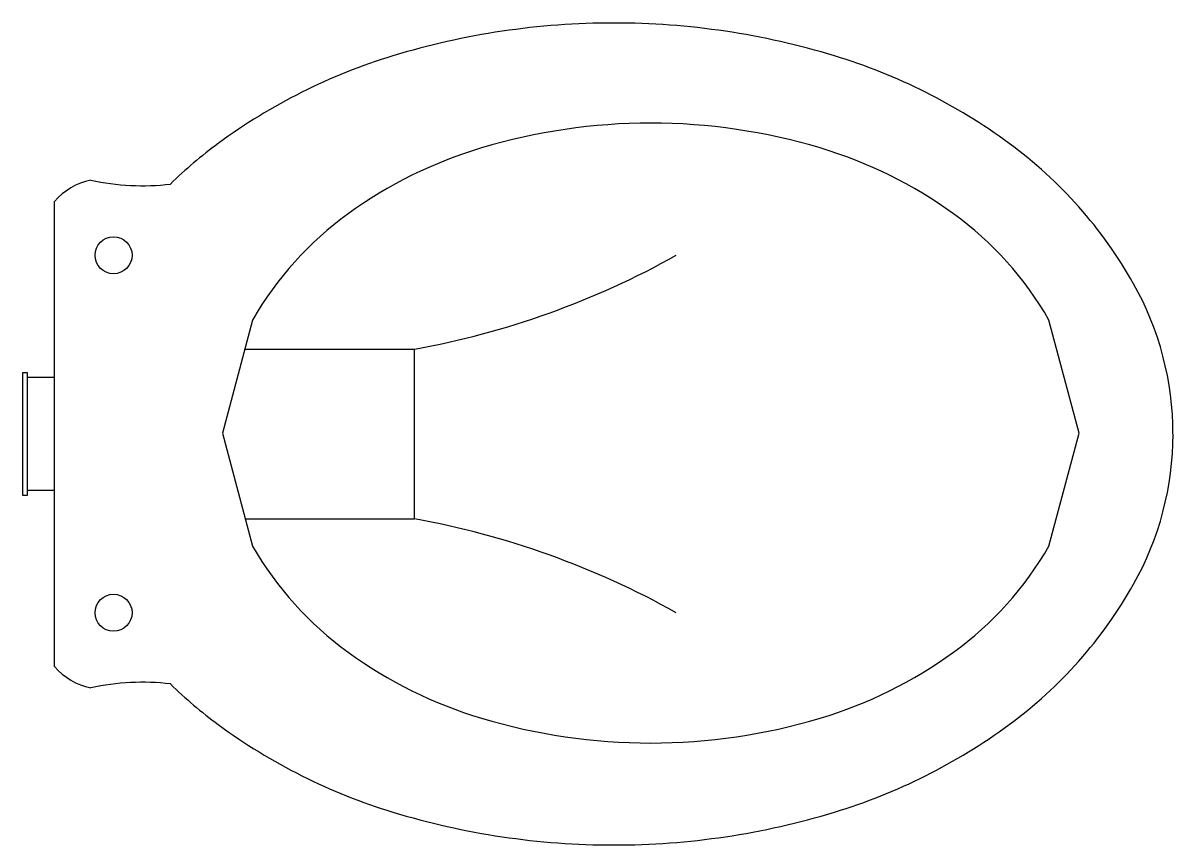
# Model space of a CAD drawing. Header units: metres. Extents: x -0.002 to 0.502, y -0.18 to 0.18.
import ezdxf

# ---------------------------------------------------------------- set-up
doc = ezdxf.new("R2010")
doc.units = ezdxf.units.M

msp = doc.modelspace()

# ---------------------------------------------------------------- linework, layer by layer
for p, q in [((0.01198405638697864, -0.1017994274254477), (0.01198405638697864, 0.1017994274254477)), ((0.09879457898611577, 0.049915137206483), (0.08562834309660161, 0.0004106893843243142)), ((0.4608156885067842, 0.0004106893843243142), (0.4476494526172701, 0.049915137206483)), ((0.09540915989262544, 0.0371861154665396), (0.1696793219782933, 0.0371861154665396)), ((0.1696793219782933, -0.0371861154665396), (0.1696793219782933, 0.0371861154665396)), ((-0.001802701959945807, 0), (-0.001802701959945807, 0.02691062876709793)), ((-0.001802701959945807, 0.02691062876709793), (0, 0.02691062876709793)), ((0, 0.02691062876709793), (0, 0)), ((0.01216823822952051, 0.02474736840932223), (0, 0.02474736840932223)), ((-0.001802701959945807, -0.02691062876709793), (-0.001802701959945807, 0)), ((0, 0), (0, -0.02691062876709793)), ((0.08562834309660161, 0.0004106893843243142), (0.09879457898611577, -0.04909375843783437)), ((0.4476494526172701, -0.04909375843783437), (0.4608156885067842, 0.0004106893843243142)), ((0.01216823822952051, -0.02474736840932223), (0, -0.02474736840932223)), ((0, -0.02691062876709793), (-0.001802701959945807, -0.02691062876709793)), ((0.09562761433656419, -0.0371861154665396), (0.1696793219782933, -0.0371861154665396))]:
    msp.add_line(p, q)
for centre in [(0.03785674115849247, 0.07828806226430629), (0.03785674115849247, -0.07828806226430629)]:
    msp.add_circle(centre, 0.008112226341664544)
for centre, radius, start, end in [((0.2569840563870116, -0.1523585545189974), 0.332358554519003, 90.00000000000487, 106.9260627180728), ((0.2569840563869548, -0.1523585545189974), 0.3323585545190042, 73.07393728192719, 89.99999999999511), ((0.2342102683339249, -0.0775235930960605), 0.2541350486306835, 106.9260627180594, 126.3044971225655), ((0.2797578444400415, -0.0775235930960605), 0.2541350486306873, 53.69550287743449, 73.0739372819406), ((0.2732220158017356, -0.1222051175977015), 0.2583641817729472, 90.00000000001303, 106.6854335738637), ((0.2732220158016219, -0.1222051175977867), 0.2583641817730293, 73.31456642613469, 89.99999999998697), ((0.1993583848837943, -0.03008630728862727), 0.1952712238755958, 126.3044971226166, 134.381892382237), ((0.3146097278902573, -0.03008630728871253), 0.1952712238756148, 29.41389871268239, 53.69550287741821), ((0.255162575078856, -0.06195421889125896), 0.1954649433502273, 106.6854335738432, 125.8906202453309), ((0.2912814565245583, -0.06195421889125896), 0.1954649433502173, 54.10937975467591, 73.3145664261651), ((0.03365749178311717, 0.08328538968567045), 0.0285045153493352, 101.5707533238374, 139.4951468593516), ((0.05039108845201667, 0.211216182810972), 0.1024946672793481, 257.3470369359623, 276.941610512939), ((0.2275377347202152, -0.0237788428047736), 0.1483428557035159, 125.8906202453323, 150.2127096098865), ((0.3189062968831706, -0.0237788428047736), 0.1483428557035157, 29.78729039011348, 54.10937975466775), ((0.1041008934724061, 0.4007703315513709), 0.3694509608477473, 280.2243147532133, 299.2062397752209), ((0.3679740495133785, 2.842170943040401e-14), 0.1340100068735983, 359.9999999999886, 29.41389871266926), ((0.3679740495133785, -2.842170943040401e-14), 0.1340100068736092, 330.5861012873307, 1.139910797836525e-11), ((0.1041008934724061, -0.4007703315513709), 0.3694509608477473, 60.79376022477918, 79.77568524678676), ((0.2275377347202152, 0.02460022157342223), 0.1483428557035157, 209.7872903901135, 234.1093797546677), ((0.3189062968831706, 0.02460022157342223), 0.1483428557035159, 305.8906202453322, 330.2127096098865), ((0.3146097278902573, 0.03008630728871253), 0.1952712238756174, 306.3044971225818, 330.5861012873175), ((0.255162575078856, 0.06277559765990759), 0.195464943350234, 234.109379754669, 253.3145664261569), ((0.2912814565245583, 0.06277559765990759), 0.1954649433502191, 286.6854335738349, 305.8906202453227), ((0.03365749178311717, -0.08328538968567045), 0.0285045153493384, 220.5048531406484, 258.4292466761626), ((0.05039108845201667, -0.211216182810972), 0.1024946672793496, 83.058389487061, 102.6529630640378), ((0.1993583848837943, 0.03008630728862727), 0.1952712238755966, 225.618107617763, 233.6955028773833), ((0.2732220158017356, 0.1230264963663501), 0.2583641817729395, 253.3145664261363, 269.999999999987), ((0.2732220158016219, 0.1230264963664354), 0.2583641817730324, 270.000000000013, 286.6854335738653), ((0.2342102683339249, 0.0775235930960605), 0.2541350486306873, 233.6955028774345, 253.0739372819406), ((0.2797578444400415, 0.0775235930960605), 0.2541350486306835, 286.9260627180594, 306.3044971225655), ((0.2569840563870116, 0.1523585545189974), 0.3323585545190042, 253.0739372819272, 269.9999999999951), ((0.2569840563869548, 0.1523585545189974), 0.332358554519003, 270.0000000000049, 286.9260627180728)]:
    msp.add_arc(centre, radius, start, end)

doc.saveas('drawing.dxf')
